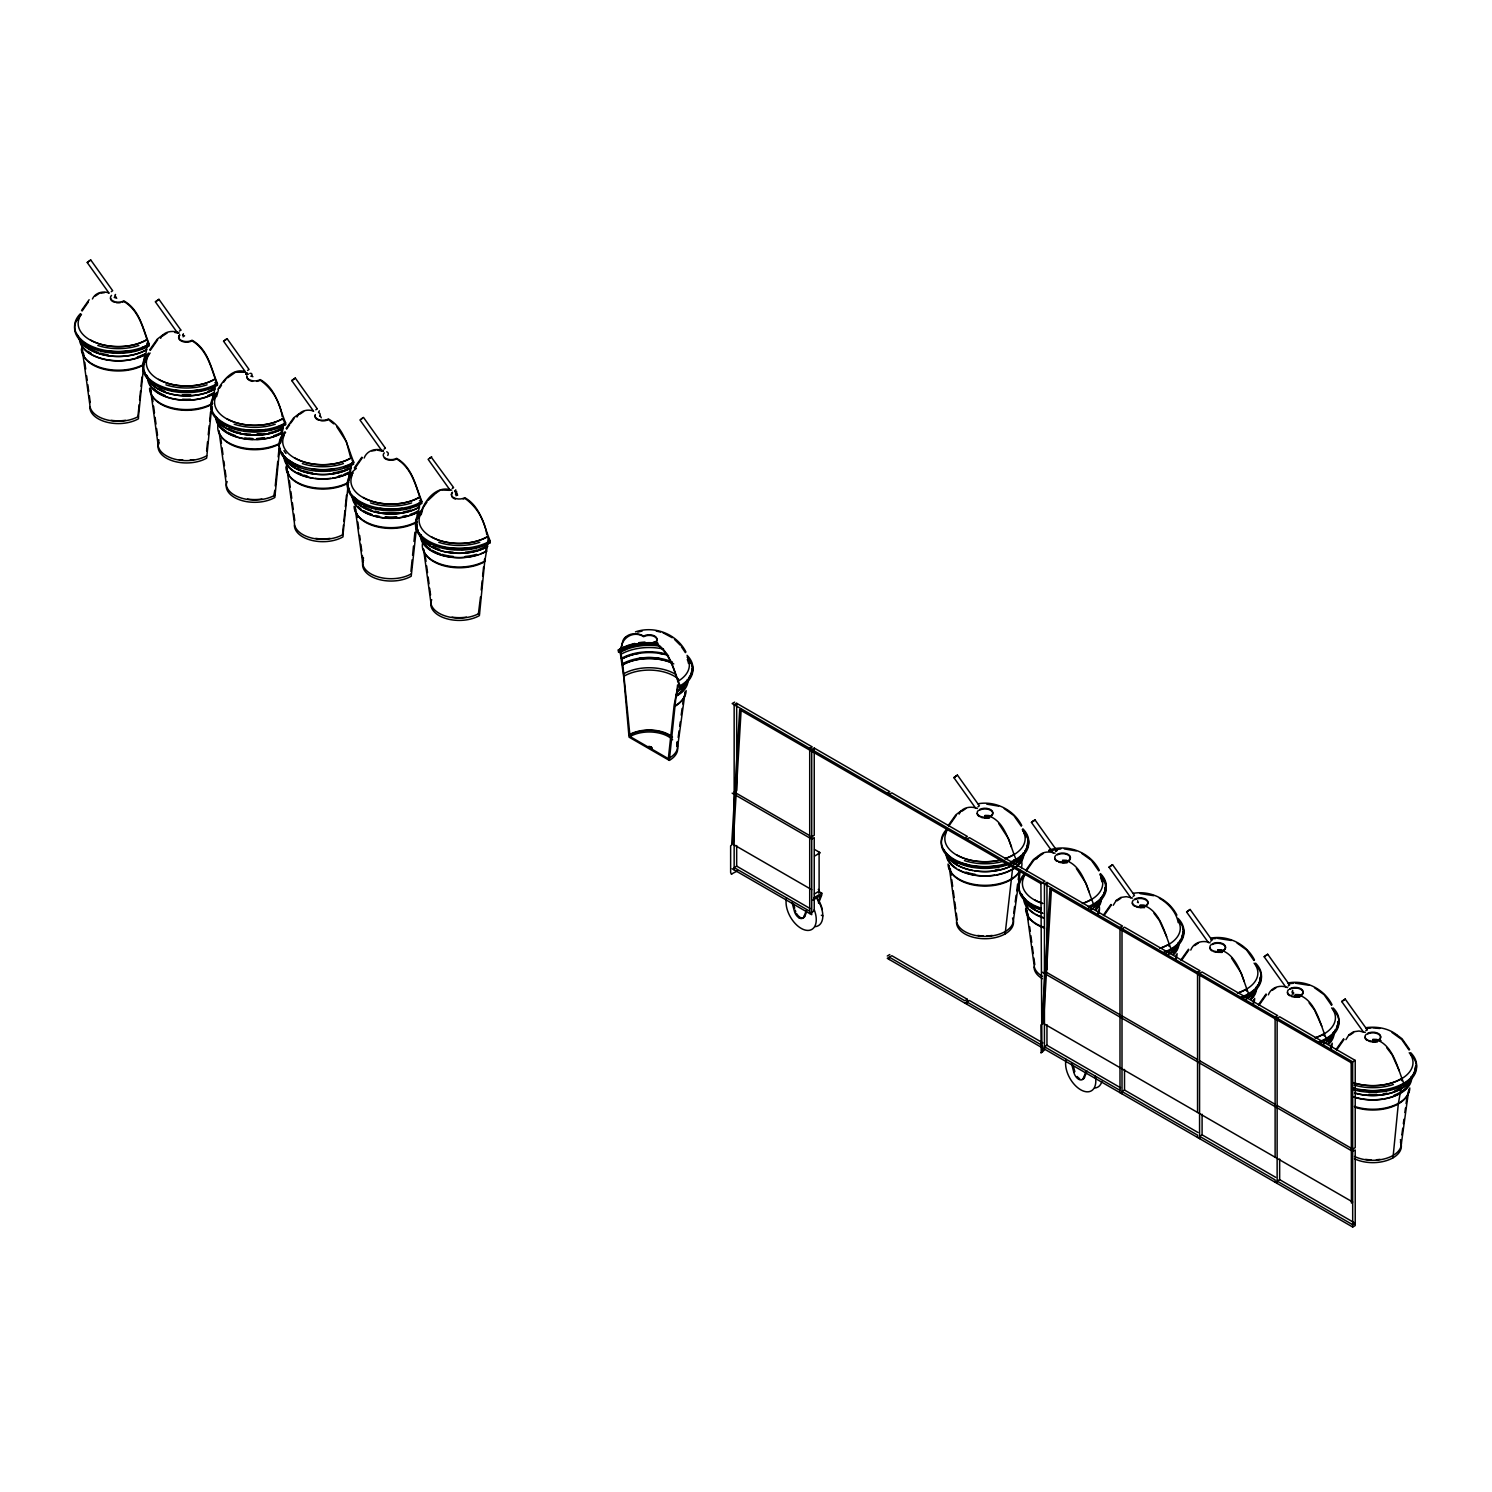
<?xml version="1.0" encoding="UTF-8"?>
<svg xmlns="http://www.w3.org/2000/svg" width="1492" height="1492" viewBox="0 0 1492 1492"><rect width="100%" height="100%" fill="white"/><g stroke="black" fill="none" stroke-linecap="round" stroke-linejoin="round"><path stroke-width="1.5" d="M811.723 889.698L733.15 844.323L741.207 708.812L739.696 709.688L731.639 845.199L730.632 845.778L730.632 872.54L731.639 874.275M1352.684 1202.011L1043.43 1023.456L1051.487 887.945L1049.976 888.822L1041.92 1024.333L1040.912 1024.911L1041.211 1052.662M144.183 359.852L144.687 353.679M212.535 397.17L213.487 392.844A38.139 22.026 0 0 1 207.686 395.585M348.904 475.892L349.24 471.77M349.855 471.565L350.713 467.052M417.089 515.262L418.04 510.935A38.139 22.026 0 0 1 410.132 514.442M657.394 643.183A39.445 22.772 0 0 0 621.287 649.356L618.77 650.941L620.784 652.097L622.817 664.872L630.034 736.544L668.323 758.645L674.179 704.951L677.014 690.572A39.37 22.734 0 0 0 680.408 688.353M144.593 362.034L145.228 354.294A38.046 21.97 0 0 1 81.575 344.447M79.43 338.46A38.885 22.455 0 0 0 103.433 359.199A38.885 22.455 0 0 0 145.824 354.331L147.204 344.708M212.946 399.464L213.412 393.664A38.046 21.97 0 0 1 149.76 383.817M147.615 377.83A38.885 22.455 0 0 0 171.617 398.569A38.885 22.455 0 0 0 214.009 393.702L215.258 385.738M280.813 442.695L283.443 425.108M349.147 480.126L351.758 462.8M417.499 517.556L419.811 503.83M431.729 599.709A28.497 16.449 0 0 0 445.008 618.21A28.497 16.449 0 0 0 479.398 615.599L484.713 561.701L488.145 541.54M625.969 649.001A42.653 24.618 0 0 0 619.012 652.246L620.299 652.992L623.731 677.107L629.027 737.123L669.33 760.398L676.081 695.925A38.046 21.97 0 0 0 684.94 687.905M676.081 695.925L677.051 691.411A39.407 22.753 0 0 0 687.252 681.21M677.051 691.411L678.058 686.339L680.091 687.514A43.716 25.252 0 0 0 687.047 657.039M1013.889 859.84L1013.478 864.819A40.284 23.257 0 0 0 1025.116 850.403M1091.323 906.278L1091.044 909.598A40.284 23.257 0 0 0 1102.681 895.181M1168.889 951.075L1168.609 954.395A40.284 23.257 0 0 0 1180.265 939.96M1246.454 995.854L1246.174 999.174A40.284 23.257 0 0 0 1257.831 984.757M1324.019 1040.633L1323.758 1043.952A40.284 23.257 0 0 0 1335.396 1029.536M1401.585 1085.411L1398.302 1103.931L1392.987 1157.811M455.601 492.826L456.664 491.428L454.855 491.073M137.973 416.137L139.129 404.668M139.595 400.061L140.528 390.885M140.994 386.279L141.926 377.103M206.623 450.92L207.556 441.725M208.246 434.843L209.178 425.649M209.645 421.061L210.577 411.867M274.808 490.29L273.838 495.754M275.237 485.944L277.736 461.401M278.183 456.944L278.985 448.943M342.526 534.248L343.458 525.053M343.831 521.379L344.913 510.656M345.323 506.683L346.48 495.195M410.934 571.399L412.109 559.836M412.575 555.229L413.508 546.053M413.974 541.447L414.907 532.271M480.517 596.893L478.391 613.846M481.226 590.011L482.158 580.817M482.625 576.229L483.557 567.035M138.476 416.436L143.773 364.869A35.995 20.776 0 0 1 104.552 369.382A35.995 20.776 0 0 1 82.321 350.172L89.837 404.798A28.497 16.449 0 0 0 107.424 419.998A28.497 16.449 0 0 0 138.476 416.436L138.476 418.767A28.497 16.449 0 0 1 107.424 422.329A28.497 16.449 0 0 1 89.837 407.13M158.991 442.247A28.497 16.449 0 0 0 172.27 460.748A28.497 16.449 0 0 0 206.661 458.137L211.733 406.477M227.176 481.599A28.497 16.449 0 0 0 240.454 500.118A28.497 16.449 0 0 0 274.845 497.489L279.694 448.085M343.029 534.528L348.326 482.979A35.995 20.776 0 0 1 309.105 487.474A35.995 20.776 0 0 1 286.874 468.283L294.39 522.909A28.497 16.449 0 0 0 311.977 538.108A28.497 16.449 0 0 0 343.029 534.528L343.029 536.859A28.497 16.449 0 0 1 311.977 540.421A28.497 16.449 0 0 1 294.39 525.221M363.544 560.339A28.497 16.449 0 0 0 376.823 578.84A28.497 16.449 0 0 0 411.214 576.229L417.182 521.435A36.927 21.317 0 0 1 376.935 526.042A36.927 21.317 0 0 1 354.126 506.348M419.308 502.729L418.394 506.497M478.932 549.392A39.37 22.734 0 0 0 487.082 545.774L487.492 542.081M677.014 690.572L677.573 684.903L679.587 686.059C673.955 670.691 670.281 652.358 654.727 643.108A7.852 4.532 0 0 0 654.727 636.711A7.852 4.532 0 0 0 643.63 636.711C633.969 630.146 620.858 637.755 621.287 649.356M676.958 746.429L677.573 741.972M678.17 737.496L679.084 730.782M679.681 726.306L680.296 721.83M681.191 715.116L682.105 708.42M682.721 703.944L683.317 699.468M1013.683 913.235L1014.597 906.521M1015.194 902.045L1016.108 895.331M1016.723 890.855L1017.619 884.141M1018.234 879.683L1019.129 872.969M1401.827 1134.908L1402.741 1128.194M1403.338 1123.718L1403.953 1119.261M1404.867 1112.547L1405.464 1108.071M1406.079 1103.595L1406.975 1096.881M677.666 746.429L685.182 691.803A35.995 20.776 0 0 1 674.645 706.499M1020.379 869.855L1013.497 919.93A28.497 16.449 0 0 1 985 936.398A28.497 16.449 0 0 1 956.503 919.93L949.005 865.304A35.995 20.776 0 0 0 980.3 885.912A35.995 20.776 0 0 0 1019.763 870.694M1401.342 1143.86L1408.84 1089.235A35.995 20.776 0 0 1 1354.848 1107.232M386.745 451.759C388.274 452.803 388.815 453.27 387.771 455.489M216.582 396.667L218.485 389.729M421.154 514.759L423.038 507.84L427.085 501.89M420.613 513.752C423.896 500.864 436.746 484.602 451.684 490.197M791.991 902.343L794.266 910.791A7.124 4.122 60 0 0 799.134 917.897A7.124 4.122 60 0 0 804.002 916.405L806.445 910.195M801.446 917.878A7.124 4.122 60 0 0 805.009 915.827L806.65 911.687M818.25 901.97L820.787 895.517L812.916 900.068M818.53 903.22L821.794 894.939L821.794 893.186L818.716 891.395A2.853 1.641 0 0 0 818.269 889.4M1071.536 1063.74L1073.811 1072.188A7.124 4.122 60 0 0 1078.679 1079.294A7.124 4.122 60 0 0 1083.546 1077.802L1085.989 1071.592M1082.204 1079.387A7.124 4.122 60 0 0 1084.553 1077.224L1087.015 1071.014M484.247 560.153L484.956 558.754M454.911 491.222L455.769 489.786M92.429 298.959C95.078 292.898 102.724 290.66 108.674 292.898M160.614 338.311C163.654 331.355 172.494 330.086 178.947 332.735M296.983 417.051C299.65 410.99 307.277 408.771 313.227 410.99M364.141 458.044C367.013 450.23 376.264 447.693 383.5 450.826M625.335 637.326C620.709 640.572 623.656 648.311 618.266 650.064L619.012 652.246M959.114 814.091C962.135 807.116 970.994 805.867 977.428 808.496M1036.679 858.87C1039.719 851.895 1048.559 850.645 1055.012 853.293M1113.218 905.29L1116.296 900.385M1190.784 950.068C1193.656 942.254 1202.906 939.699 1210.143 942.851M1268.349 994.847C1271.221 987.033 1280.472 984.496 1287.708 987.629M1345.915 1039.644L1348.992 1034.739M1137.93 901.746L1137.613 900.758M82.116 311.007L88.364 301.962M150.3 350.359L157.667 339.784M219.492 388.256L221.506 385.272M286.669 429.099L289.69 424.642M354.854 468.469L362.22 457.895M948.781 826.139L956.148 815.565M1026.347 870.918L1033.714 860.343L1039.01 856.352M1103.931 915.696L1111.298 905.122M1181.496 960.494L1188.863 949.919M1259.062 1005.272L1266.428 994.698M1336.627 1050.051L1343.994 1039.476M81.556 310.429L89.128 299.724M149.741 349.799L157.313 339.094L162.665 335.047M217.925 389.17C223.595 380.087 232.808 367.741 245.042 371.62M286.11 428.54L293.682 417.816L299.034 413.788M354.294 467.91L361.866 457.186M948.222 825.561L955.794 814.856L961.165 810.827M1025.787 870.358L1033.359 859.634L1038.73 855.606M1103.371 915.137L1110.943 904.432M1180.937 959.916L1188.509 949.21M1258.502 1004.713L1266.074 993.989M1336.067 1049.491L1343.639 1038.768M223.632 382.25L225.851 379.155M290.698 423.168L294.036 418.525M428.185 500.342L435.701 493.274M245.956 374.082L246.87 372.832M246.74 375.014L247.896 373.877M319.586 416.137C320.799 413.993 320.053 413.508 318.486 412.333L319.344 410.822M1291.979 992.292L1292.743 990.315M109.084 293.197L87.207 262.499L90.751 259.962L112.665 290.698L111.266 291.705M177.268 332.567L155.392 301.85L158.935 299.332L180.849 330.068M245.453 371.918L223.576 341.22L227.12 338.684L249.033 369.438L247.635 370.426M313.637 411.288L291.761 380.591L295.304 378.054L317.218 408.808M381.821 450.659L359.945 419.961L362.276 418.32M361.344 418.972L363.507 417.424L385.402 448.178M450.006 490.029L428.129 459.331L430.461 457.671M453.587 487.53L431.225 457.13M975.749 808.328L953.873 777.63L955.57 776.418M955.738 776.306L957.435 775.094L979.349 805.829L977.95 806.836M1053.333 853.107L1031.438 822.409L1035 819.873L1056.914 850.627M1130.899 897.886L1109.022 867.188L1112.566 864.67L1134.479 895.405L1133.081 896.394M1208.464 942.683L1186.588 911.985L1190.131 909.449L1212.045 940.184L1210.646 941.191M1286.029 987.462L1264.153 956.764L1265.831 955.551M1266.018 955.439L1267.696 954.227L1289.61 984.981L1288.211 985.97M1363.595 1032.24L1341.718 1001.542L1345.187 999.062L1367.176 1029.76M1345.28 999.006L1341.718 1001.542M246.199 373.839L247.15 373.168M227.605 377.83L235.475 372.217L244.949 372.235M180.774 330.124L179.45 331.056M316.938 409.013L315.819 409.796M385.328 448.234L384.004 449.167M453.326 487.735L452.188 488.537M1056.821 850.682L1055.515 851.615M1367.101 1029.816L1365.777 1030.748M1033.769 820.768L1032.408 821.738M429.528 458.342L431.692 456.794M956.036 776.082L954.843 776.94M90.676 260.018L87.282 262.443M155.466 301.794L158.935 299.332M227.045 338.74L223.576 341.22M957.342 775.15L953.873 777.63M1112.491 864.726L1109.022 867.188M1186.662 911.929L1190.057 909.505M1264.228 956.708L1267.622 954.283M95.264 296.106L99.087 293.476M162.964 335.812L167.291 332.847M299.817 414.198L303.659 411.587M436.186 492.938L440.028 490.308M961.93 811.238L965.772 808.627M1039.514 856.016L1043.337 853.405M1117.079 900.814L1120.902 898.184M1194.644 945.592L1198.486 942.963M1272.21 990.371L1276.052 987.76M1349.775 1035.15L1353.617 1032.539M295.304 378.054L291.761 380.591M1031.438 822.409L1035 819.873M625.372 637.308C630.295 632.627 637.998 632.869 643.63 636.077A7.852 4.532 0 0 1 654.727 636.077A7.852 4.532 0 0 1 654.727 642.492L654.727 643.108M1116.314 900.366L1120.753 897.457L1126.311 896.655L1132.577 898.072M1349.029 1034.721L1353.468 1031.793L1359.025 1031.009L1365.273 1032.427M1292.053 994.213L1293.695 992.889L1292.557 991.788M734.661 702.117L732.143 703.571L1352.684 1061.856L1352.684 1227.021L1355.221 1225.566L1355.221 1149.959L1352.684 1151.414L1042.423 972.28M732.143 793.147L811.723 839.101L814.24 837.646L814.24 910.922L809.708 913.533L809.708 748.369L812.226 746.914L736.675 703.292L734.157 704.746L734.157 869.929M887.274 793.147L889.81 791.692L814.24 748.07L811.723 749.525L811.723 914.708L732.143 868.754M810.249 908.609L736.675 866.143L734.157 867.598L809.708 911.22M731.378 874.088L737.682 870.787M809.708 837.926L814.24 835.315L814.24 748.07M889.307 794.303L891.824 792.849L967.376 836.471L964.858 837.926M814.539 856.091L820.283 852.771L814.576 849.47M814.408 893.969L818.716 891.395L818.735 893.13M813.737 897.83L821.794 893.186M799.134 917.897L800.141 917.319A7.124 4.122 60 0 1 796.579 913.57M804.002 916.405L805.009 915.827M966.872 839.101L969.39 837.646L1044.941 881.268L1040.912 883.581L739.696 709.688M887.274 955.999L889.81 954.544M1119.988 1092.685L1119.988 927.502L1122.506 926.047L1046.955 882.425L1044.437 883.879L1044.437 1049.062M967.376 1001.654L967.376 999.323L964.858 1000.778L889.307 957.155L889.307 959.487M964.858 1003.109L969.39 1000.498L1042.945 1042.964M1120.511 1087.743L1046.955 1045.277L1044.437 1046.731L1119.988 1090.354M1073.811 1072.188L1074.837 1071.592L1073.121 1065.269M1078.679 1079.294L1079.686 1078.716A7.124 4.122 60 0 1 1077.168 1076.478M1083.546 1077.802L1084.553 1077.224M1198.095 1132.54L1124.52 1090.055L1122.003 1091.51L1197.554 1135.132L1197.554 1137.463M1275.66 1177.319L1202.086 1134.834L1199.568 1136.289L1275.119 1179.911L1275.119 1182.242M1049.976 888.822L1351.174 1062.714L1355.221 1060.402L1355.221 1147.646L1352.684 1149.082L1277.133 1105.479M1279.651 1179.631L1277.133 1181.086L1352.684 1224.708L1355.221 1223.254L1279.651 1179.631L1279.651 1159.023M215.389 384.078L217.422 385.253L217.422 383.5C210.969 368.244 208.209 349.408 192.058 340.232A7.852 4.532 0 0 1 181.726 340.624A7.852 4.532 0 0 1 179.711 334.749M281.055 432.4L282.529 427.682A39.37 22.734 0 0 1 274.379 431.3M485.609 550.511L487.082 545.774M249.798 373.448C252.428 372.422 252.409 376.04 251.421 376.282M635.48 631.862C654.503 625.335 676.939 633.951 685.947 652.06M637.774 632.104L642.138 631.06M1048.876 850.16C1067.88 843.614 1090.335 852.249 1099.343 870.358M1048.969 850.906L1060.812 848.929M100.897 293.197L104.496 292.618M371.844 450.957L375.443 450.379M441.819 490.029L449.502 490.327M248.026 374.305L246.012 374.324M977.913 803.796C995.444 800.607 1013.702 809.764 1021.778 825.561M1133.043 893.354C1150.574 890.183 1168.833 899.322 1176.908 915.137M1210.609 938.132C1228.14 934.962 1246.417 944.1 1254.474 959.916M1210.665 938.916L1215.943 938.505M1288.174 982.93C1305.705 979.74 1323.982 988.898 1332.039 1004.713M1288.23 983.694L1293.508 983.284M1365.758 1027.708C1376.426 1026.235 1387.952 1028.025 1396.661 1034.721M1365.795 1028.473L1371.073 1028.081M114.231 297.356L116.749 298.269M1012.49 869.463L1005.142 933.899M986.753 804.151L998.596 806.128M1064.318 848.929L1076.161 850.906M1140.13 893.596L1153.726 895.685M1217.696 938.375L1231.292 940.482M1295.28 983.153L1308.876 985.261M1372.845 1027.932L1379.876 1028.473M250.936 376.115L252.913 376.693M455.489 494.225L457.671 495.102L455.993 495.68M182.584 335.196L184.542 335.812L183.031 336.819M455.321 492.658L457.279 493.274L455.769 494.281M183.423 333.76L182.77 335.252M174.713 332.418L178.798 333.294M377.234 450.099L383.351 451.386M114.567 297.374C118.427 297.337 113 295.92 115.574 294.446M656.219 631.06L660.583 632.104M320.165 415.634L321.265 417.76M1137.426 902.231L1138.359 902.66M821.327 915.23L822.801 915.864M1040.912 1052.83L1041.92 1052.252L1040.912 883.581M662.784 632.627L672.239 637.737M1292.706 993.299L1293.657 993.933M146.72 343.253L148.734 344.428C143.101 329.061 139.427 310.728 123.873 301.477A7.852 4.532 0 0 1 122.251 302.205M214.904 382.623L216.918 383.798C211.286 368.431 207.612 350.098 192.058 340.847A7.852 4.532 0 0 1 181.726 341.239A7.852 4.532 0 0 1 179.711 335.364M419.457 500.734L421.471 501.89C415.839 486.523 412.184 468.19 396.611 458.939A7.852 4.532 0 0 1 384.265 458.007M487.642 540.104L489.674 541.26L487.138 536.766A39.445 22.772 0 0 1 431.356 536.766M284.095 423.15L285.606 424.605L285.606 422.87C279.153 407.614 276.393 388.778 260.242 379.583A7.852 4.532 0 0 1 251.7 380.572A7.852 4.532 0 0 1 246.851 376.394M488.649 541.26L490.178 542.715L490.178 540.962C483.706 525.706 480.965 506.87 464.795 497.694A7.852 4.532 0 0 1 454.482 498.086A7.852 4.532 0 0 1 452.449 492.229M139.651 349.352A42.653 24.618 0 0 0 148.491 345.435L149.237 344.13C142.784 328.874 140.024 310.038 123.873 300.862A7.852 4.532 0 0 1 113.541 301.253A7.852 4.532 0 0 1 111.527 295.379M344.204 467.462A42.653 24.618 0 0 0 353.045 463.546L353.79 462.24C347.338 446.985 344.577 428.148 328.426 418.954A7.852 4.532 0 0 1 318.952 419.681A7.852 4.532 0 0 1 315.297 414.59M421.229 502.916L421.975 501.61C415.522 486.355 412.762 467.518 396.611 458.324A7.852 4.532 0 0 1 386.297 458.715A7.852 4.532 0 0 1 384.265 452.859M996.041 866.945A42.653 24.618 0 0 0 1015.157 860.586L1015.921 859.261C1009.786 844.435 1005.739 823.342 990.539 816.609A7.852 4.532 0 0 0 990.539 810.212A7.852 4.532 0 0 0 979.442 810.212M1089.421 907.08A42.653 24.618 0 0 0 1092.722 905.364L1093.487 904.059C1087.351 889.232 1083.304 868.139 1068.123 861.388A7.852 4.532 0 0 0 1068.123 854.991A7.852 4.532 0 0 0 1057.026 854.991M1166.986 951.877A42.653 24.618 0 0 0 1170.287 950.143L1171.052 948.837C1164.916 934.011 1160.869 912.918 1145.688 906.185A7.852 4.532 0 0 0 1145.688 899.769A7.852 4.532 0 0 0 1134.591 899.769M1244.552 996.656A42.653 24.618 0 0 0 1247.871 994.922L1248.618 993.616C1242.5 978.789 1238.435 957.696 1223.254 950.963M1322.117 1041.435A42.653 24.618 0 0 0 1325.437 1039.719L1326.183 1038.413C1320.066 1023.568 1316.019 1002.493 1300.819 995.742M1396.064 1087.743A42.653 24.618 0 0 0 1403.002 1084.497L1403.767 1083.192C1397.631 1068.365 1393.584 1047.272 1378.384 1040.521M1355.221 1060.402L1279.651 1016.779L1277.133 1018.234L1277.133 1183.398M809.708 835.613L734.157 791.991L736.675 790.536L736.675 703.292M1119.988 1014.747L1044.437 971.124L1046.955 969.669L1046.955 882.425M1122.003 1015.903L1197.554 1059.525M1199.568 1060.681L1275.119 1104.304M967.376 999.323L891.824 955.701L887.274 958.33L1352.684 1227.021M654.727 642.492C670.878 651.687 673.638 670.523 680.091 685.76L680.091 687.514M463.173 499.037A7.852 4.532 0 0 0 464.795 498.309C476.75 506.609 484.788 520.391 486.802 534.751M320.855 420.744A7.852 4.532 0 0 0 328.426 419.569L333.649 423.821M256.717 381.374A7.852 4.532 0 0 0 260.242 380.218C272.197 388.498 280.235 402.299 282.249 416.66M1392.073 1032.539L1401.697 1039.476L1409.045 1050.051M1314.508 987.76L1324.113 994.698L1331.479 1005.272M1236.924 942.963L1246.547 949.919L1253.914 960.494M1159.359 898.184C1168.497 903.481 1176.293 912.004 1178.232 922.634M1081.793 853.405L1091.417 860.343L1098.783 870.918M1004.228 808.627L1013.851 815.565L1021.218 826.139M1351.435 1203.074L1351.174 1062.714M1396.68 1034.739L1402.051 1038.768L1409.623 1049.491M674.496 639.397L680.24 645.159M1386.665 1047.645L1392.073 1054.732L1399.347 1070.958M1309.099 1002.866L1314.508 1009.953L1321.781 1026.179M1231.534 958.069L1241.251 973.12L1244.216 981.4M1153.969 913.29L1159.359 920.396L1166.651 936.603M1076.385 868.512L1086.12 883.562L1089.085 891.824M998.819 823.733L1008.555 838.765L1011.501 847.046M336.707 426.693L346.442 441.744L350.769 458.025A39.445 22.772 0 0 1 294.987 458.025M681.359 646.689L685.388 652.638M1401.902 1080.73L1400.727 1078.977A39.445 22.772 0 0 1 1353.113 1082.595M1324.337 1035.952L1323.162 1034.198A39.445 22.772 0 0 1 1314.993 1037.817M1246.771 991.173L1245.596 989.42A39.445 22.772 0 0 1 1237.428 993.038M1169.206 946.394L1168.031 944.622A39.445 22.772 0 0 1 1159.862 948.259M351.944 459.778L353.287 462.52M285.103 423.15L282.585 418.655A39.445 22.772 0 0 1 226.803 418.655M793.558 903.872L794.714 908.087M423.56 549.28L430.759 601.63A28.497 16.449 0 0 0 448.346 616.83A28.497 16.449 0 0 0 479.398 613.268M362.575 562.279L355.059 507.634A35.995 20.776 0 0 0 377.29 526.844A35.995 20.776 0 0 0 416.529 522.331M219.007 431.188L226.206 483.539A28.497 16.449 0 0 0 243.793 498.738A28.497 16.449 0 0 0 274.845 495.176M158.021 444.168L150.506 389.543A35.995 20.776 0 0 0 172.736 408.752A35.995 20.776 0 0 0 211.957 404.239L212.629 403.325A36.927 21.317 0 0 1 172.382 407.95A36.927 21.317 0 0 1 149.573 388.256M1027.82 913.272L1028.734 919.986M1029.648 926.7L1030.245 931.176M1030.86 935.652L1031.755 942.347M1032.371 946.823L1033.266 953.537M1033.881 958.013L1034.795 964.727M950.255 868.493L951.169 875.207M951.765 879.683L952.679 886.379M953.276 890.855L954.19 897.569M954.805 902.045L955.701 908.759M956.316 913.235L957.211 919.93M425.108 554.67L426.022 561.384M426.619 565.841L427.533 572.555M428.148 577.031L429.043 583.745M429.659 588.221L430.573 594.935M356.625 513.062L357.222 517.538M357.838 522.013L358.751 528.727M359.647 535.423L360.262 539.899M360.859 544.375L361.773 551.089M362.37 555.565L363.283 562.279M288.142 471.453L288.739 475.929M289.355 480.405L290.25 487.119M290.865 491.595L291.761 498.291M292.376 502.767L293.29 509.481M293.887 513.957L294.801 520.671M220.853 438.797L221.469 443.273M222.066 447.749L222.979 454.463M223.893 461.177L224.49 465.635M225.106 470.111L226.001 476.825M152.37 397.189L152.967 401.665M153.583 406.141L154.497 412.855M155.093 417.331L156.007 424.045M156.604 428.521L157.518 435.216M158.115 439.692L158.73 444.168M83.571 353.362L84.186 357.838M84.783 362.295L85.697 369.009M86.611 375.723L87.207 380.199M87.823 384.675L88.718 391.389M89.334 395.865L90.247 402.56M1275.119 1157.233L1275.119 1017.059L1277.637 1015.604L1202.086 971.982L1199.568 973.437L1199.568 1138.62M1202.086 1114.226L1202.086 1134.834M1197.554 1112.454L1197.554 972.28L1200.072 970.826L1124.52 927.203L1122.003 928.658L1122.003 1093.841M1124.52 1069.447L1124.52 1090.055M1046.955 1024.668L1046.955 1045.277M1044.941 1049.342L1042.423 1051.972L1042.423 1045.575L966.872 1001.953L966.872 1004.265M819.108 852.771L819.108 890.575M736.675 845.535L736.675 866.143M353.045 463.546L353.045 462.968A42.653 24.618 0 0 1 344.204 466.884M687.756 657.506A43.007 24.823 0 0 1 688.912 678.002M618.77 650.941A43.007 24.823 0 0 1 658.14 644.208M620.784 652.097A40.153 23.182 0 0 1 659.576 646.111M687.29 659.557A39.445 22.772 0 0 1 688.483 663.474M619.012 651.668A42.653 24.618 0 0 1 627.852 647.752M638.147 645.29A42.653 24.618 0 0 1 658.065 644.992M688.595 659.65A42.653 24.618 0 0 1 690.386 662.709M691.84 669.087A42.653 24.618 0 0 1 690.386 675.447M690.386 676.044A42.653 24.618 0 0 1 686.115 681.975M688.595 660.247A42.653 24.618 0 0 1 690.386 663.287M618.266 651.817A43.716 25.252 0 0 1 635.685 645.663M637.867 645.29A43.716 25.252 0 0 1 644.619 644.563M653.738 644.563A43.716 25.252 0 0 1 658.289 644.973M687.047 655.305A43.716 25.252 0 0 1 680.091 685.76M618.266 650.064A43.716 25.252 0 0 1 625.372 646.745M627.311 646.055A43.716 25.252 0 0 1 635.685 643.91M687.98 659.11A40.153 23.182 0 0 1 677.573 681.508M622.686 647.696A40.153 23.182 0 0 1 629.102 645.048M630.929 644.469A40.153 23.182 0 0 1 634.79 643.462M638.781 642.716A40.153 23.182 0 0 1 644.992 642.064M653.365 642.064A40.153 23.182 0 0 1 657.543 642.437M620.112 649.766A41.105 23.723 0 0 1 657.748 643.332M685.033 687.066A38.139 22.026 0 0 1 676.156 695.104M622.201 663.959A38.139 22.026 0 0 1 672.407 662.056M687.327 679.531A38.139 22.026 0 0 1 686.022 685.238M622.817 664.872A37.281 21.522 0 0 1 673.769 663.921M621.847 659.091A38.661 22.324 0 0 1 668.509 655.548M621.343 658.438A39.37 22.734 0 0 1 667.055 654.261M623.19 658.214A39.407 22.753 0 0 1 638.986 653.347M659.389 653.347A39.407 22.753 0 0 1 663.306 654.074M622.276 664.872A38.046 21.97 0 0 1 672.351 662.97M624.178 676.081A35.342 20.403 0 0 1 678.58 679.177M623.488 673.88A36.33 20.981 0 0 1 674.869 673.88M620.952 654.279A39.93 23.051 0 0 1 663.492 649.057M688.073 680.091A38.885 22.455 0 0 1 676.678 695.962M639.117 658.401A38.885 22.455 0 0 1 659.24 658.401M689.304 676.902A40.284 23.257 0 0 1 677.666 691.318M686.115 690.516A36.927 21.317 0 0 1 675.298 705.604M676.697 744.508A28.497 16.449 0 0 1 669.33 760.398M676.697 742.177A28.497 16.449 0 0 1 669.33 758.067M629.027 734.81A28.497 16.449 0 0 1 672.519 737.011M629.531 735.09A27.788 16.039 0 0 1 671.941 737.235M630.034 736.544A27.061 15.629 0 0 1 672.631 739.79M647.174 747.026A2.853 1.641 0 0 1 651.202 747.026A2.853 1.641 0 0 1 651.202 749.338M647.491 747.026A2.406 1.38 0 0 1 650.885 747.026A2.406 1.38 0 0 1 650.885 748.984M619.777 652.097A41.59 24.003 0 0 1 626.547 648.945M1021.833 878.807A43.007 24.823 0 0 1 1023.997 875.804M1062.565 861.947A43.007 24.823 0 0 1 1067.06 862.096M1099.809 874.368A43.007 24.823 0 0 1 1104.117 880.355M1104.919 882.462A43.007 24.823 0 0 1 1104.117 893.204M1090.466 899.844A39.445 22.772 0 0 1 1082.297 903.462M1042.852 903.462A39.445 22.772 0 0 1 1034.665 899.844M1062.565 860.959A39.445 22.772 0 0 1 1068.738 861.257M1100.667 877.856A39.445 22.772 0 0 1 1101.861 881.772M1062.565 861.089A41.105 23.723 0 0 1 1066.855 861.22M1100.536 875.748A41.105 23.723 0 0 1 1102.271 878.676M1102.961 895.275A42.653 24.618 0 0 1 1100.816 898.259M1041.248 908.703A42.653 24.618 0 0 1 1035.728 906.502M1025.619 899.676A42.653 24.618 0 0 1 1021.367 893.745M1062.565 862.749A42.653 24.618 0 0 1 1067.022 862.88M1101.973 877.949A42.653 24.618 0 0 1 1103.763 880.989M1105.218 887.367A42.653 24.618 0 0 1 1103.763 893.745M1102.961 895.853A42.653 24.618 0 0 1 1100.816 898.855M1099.511 900.254A42.653 24.618 0 0 1 1094.624 904.189M1041.248 909.281A42.653 24.618 0 0 1 1034.012 906.241M1032.408 905.364A42.653 24.618 0 0 1 1021.367 894.323M1101.973 878.527A42.653 24.618 0 0 1 1103.763 881.567M1105.218 887.945A42.653 24.618 0 0 1 1103.763 894.323M1100.425 875.319A43.716 25.252 0 0 1 1088.265 908.367M1040.707 909.803A43.716 25.252 0 0 1 1024.706 875.319M1100.425 873.585A43.716 25.252 0 0 1 1088.265 906.632M1040.707 908.068A43.716 25.252 0 0 1 1024.706 873.585M1101.357 877.408A40.153 23.182 0 0 1 1082.651 903.481M1042.479 903.481A40.153 23.182 0 0 1 1023.773 877.408M1062.565 860.213A40.153 23.182 0 0 1 1066.761 860.343M1057.026 854.375A7.852 4.532 0 0 1 1069.951 856.016A7.852 4.532 0 0 1 1061.875 862.078A7.852 4.532 0 0 1 1055.776 855.308M1066.5 862.115A7.852 4.532 0 0 1 1058.649 862.115M1057.026 861.388A7.852 4.532 0 0 1 1054.713 858.198M1098.41 905.346A38.139 22.026 0 0 1 1095.594 908.833M1025.713 903.518A38.139 22.026 0 0 1 1024.575 899.732M1100.704 897.811A38.139 22.026 0 0 1 1099.418 903.518M1042.423 913.29A40.284 23.257 0 0 1 1023.661 899.172M1099.604 901.392A39.407 22.753 0 0 1 1093.841 907.453M1042.852 913.309A39.407 22.753 0 0 1 1024.5 899.49M1101.45 898.37A38.885 22.455 0 0 1 1096.247 909.598M1043.132 917.822A38.885 22.455 0 0 1 1023.68 898.37M1100.611 898.688A38.046 21.97 0 0 1 1095.52 909.672M1043.542 917.711A38.046 21.97 0 0 1 1035.653 914.223M1033.975 913.179A38.046 21.97 0 0 1 1029.611 909.672M1028.081 907.975A38.046 21.97 0 0 1 1024.668 900.59M1044.102 927.278A36.927 21.317 0 0 1 1025.638 908.796M1098.933 905.103A36.927 21.317 0 0 1 1098.243 914.316M1044.568 928.099A35.995 20.776 0 0 1 1026.571 910.101L1034.068 964.727A28.497 16.449 0 0 0 1042.423 976.346M1098.56 910.101A35.995 20.776 0 0 1 1098.019 913.701M1217.696 951.523A43.007 24.823 0 0 1 1222.19 951.654M1260.721 976.346A43.007 24.823 0 0 1 1259.248 982.78M1255.574 964.895A43.716 25.252 0 0 1 1243.396 997.943M1255.574 963.142A43.716 25.252 0 0 1 1241.512 996.954M1254.101 963.161A40.153 23.182 0 0 1 1237.782 993.057M1217.696 949.789A40.153 23.182 0 0 1 1221.892 949.919M1212.157 943.932A7.852 4.532 0 0 1 1225.081 945.592A7.852 4.532 0 0 1 1217.024 951.654A7.852 4.532 0 0 1 1210.907 944.865M1212.157 944.548A7.852 4.532 0 0 1 1222.75 944.287A7.852 4.532 0 0 1 1224.13 950.348A7.852 4.532 0 0 1 1213.779 951.691M1212.157 950.963A7.852 4.532 0 0 1 1209.863 947.756M1260.367 976.943A42.653 24.618 0 0 1 1258.912 983.303M1258.092 984.851A42.653 24.618 0 0 1 1255.947 987.835M1217.696 952.306A42.653 24.618 0 0 1 1222.153 952.437M1260.367 977.521A42.653 24.618 0 0 1 1258.912 983.899M1258.092 985.429A42.653 24.618 0 0 1 1255.947 988.413M1254.641 989.83A42.653 24.618 0 0 1 1249.774 993.765M1217.696 950.535A39.445 22.772 0 0 1 1223.888 950.814M1217.696 950.665A41.105 23.723 0 0 1 1222.004 950.796M1253.56 994.903A38.139 22.026 0 0 1 1250.744 998.39M1255.854 987.387A38.139 22.026 0 0 1 1254.548 993.075M1255.779 989.065A39.407 22.753 0 0 1 1248.972 997.029M1256.6 987.946A38.885 22.455 0 0 1 1251.378 999.174M1255.76 988.245A38.046 21.97 0 0 1 1250.65 999.23M1254.641 998.372A36.927 21.317 0 0 1 1253.373 1003.892M1253.709 999.659A35.995 20.776 0 0 1 1253.149 1003.277M1140.13 906.744A43.007 24.823 0 0 1 1144.625 906.875M1182.485 927.259A43.007 24.823 0 0 1 1181.683 938.002M1178.009 920.116A43.716 25.252 0 0 1 1165.83 953.164M1178.009 918.363A43.716 25.252 0 0 1 1163.947 952.157M1178.922 922.187A40.153 23.182 0 0 1 1160.216 948.259M1140.13 905.01A40.153 23.182 0 0 1 1144.327 905.122M1134.591 899.154A7.852 4.532 0 0 1 1147.516 900.814A7.852 4.532 0 0 1 1139.459 906.875A7.852 4.532 0 0 1 1133.342 900.086M1144.066 906.894A7.852 4.532 0 0 1 1136.214 906.894M1134.591 906.185A7.852 4.532 0 0 1 1132.279 902.977M1180.526 940.053A42.653 24.618 0 0 1 1178.382 943.056M1140.13 907.528A42.653 24.618 0 0 1 1144.588 907.658M1182.783 932.146A42.653 24.618 0 0 1 1181.328 938.524M1180.526 940.65A42.653 24.618 0 0 1 1178.382 943.634M1177.076 945.051A42.653 24.618 0 0 1 1172.19 948.968M1182.783 932.724A42.653 24.618 0 0 1 1181.328 939.102M1140.13 905.756A39.445 22.772 0 0 1 1146.304 906.036M1140.13 905.868A41.105 23.723 0 0 1 1144.42 905.998M1175.976 950.124A38.139 22.026 0 0 1 1173.178 953.612M1178.288 942.59A38.139 22.026 0 0 1 1176.983 948.297M1178.214 944.287A39.407 22.753 0 0 1 1171.407 952.25M1179.016 943.168A38.885 22.455 0 0 1 1173.812 954.376M1178.195 943.466A38.046 21.97 0 0 1 1173.085 954.451M1177.076 953.593A36.927 21.317 0 0 1 1175.808 959.114M1176.144 954.88A35.995 20.776 0 0 1 1175.584 958.498M1383.979 1089.906A43.007 24.823 0 0 1 1361.711 1089.906M1372.845 1041.08A43.007 24.823 0 0 1 1377.34 1041.229M1415.852 1065.922A43.007 24.823 0 0 1 1414.379 1072.356M1410.705 1054.471A43.716 25.252 0 0 1 1404.55 1084.46A43.716 25.252 0 0 1 1352.983 1089.57M1410.705 1052.718A43.716 25.252 0 0 1 1404.55 1082.726A43.716 25.252 0 0 1 1352.983 1087.836M1409.231 1052.737A40.153 23.182 0 0 1 1400.746 1079.22A40.153 23.182 0 0 1 1354.605 1083.192M1372.845 1039.346A40.153 23.182 0 0 1 1377.041 1039.476M1367.287 1033.508A7.852 4.532 0 0 1 1380.212 1035.15A7.852 4.532 0 0 1 1372.155 1041.229A7.852 4.532 0 0 1 1366.038 1034.441M1367.287 1034.124A7.852 4.532 0 0 1 1377.881 1033.863A7.852 4.532 0 0 1 1379.261 1039.924A7.852 4.532 0 0 1 1368.91 1041.248M1367.287 1040.521A7.852 4.532 0 0 1 1364.994 1037.332M1413.241 1074.408A42.653 24.618 0 0 1 1411.096 1077.392M1372.845 1041.882A42.653 24.618 0 0 1 1377.303 1042.013M1415.498 1066.5A42.653 24.618 0 0 1 1414.043 1072.879M1413.241 1074.986A42.653 24.618 0 0 1 1411.096 1077.989M1409.772 1079.406A42.653 24.618 0 0 1 1404.904 1083.323M1394.162 1088.414A42.653 24.618 0 0 1 1383.886 1090.876M1377.303 1091.584A42.653 24.618 0 0 1 1368.388 1091.584M1361.804 1090.876A42.653 24.618 0 0 1 1357.552 1090.074M1415.498 1067.078A42.653 24.618 0 0 1 1414.043 1073.457M1381.051 1040.595A39.445 22.772 0 0 0 1372.845 1040.111A41.105 23.723 0 0 1 1377.135 1040.353M1393.397 1084.516A41.105 23.723 0 0 1 1354.177 1085.094M1408.69 1084.479A38.139 22.026 0 0 1 1394.032 1095.259M1410.984 1076.944A38.139 22.026 0 0 1 1409.679 1082.651M1412.961 1074.315A40.284 23.257 0 0 1 1354.549 1093.021M1410.91 1078.623A39.407 22.753 0 0 1 1402.461 1087.743M1400.708 1088.824A39.407 22.753 0 0 1 1354.941 1093.021M1411.73 1077.504A38.885 22.455 0 0 1 1353.393 1096.956M1409.604 1083.509A38.046 21.97 0 0 1 1384.595 1098.709M1382.692 1099.044A38.046 21.97 0 0 1 1362.998 1099.044M1361.096 1098.709A38.046 21.97 0 0 1 1355.557 1097.385M1409.772 1087.929A36.927 21.317 0 0 1 1354.382 1106.411M1400.373 1141.921A28.497 16.449 0 0 1 1388.157 1160.067A28.497 16.449 0 0 1 1354.512 1158.78M1400.373 1139.608A28.497 16.449 0 0 1 1388.157 1157.736A28.497 16.449 0 0 1 1354.512 1156.449M1400.671 1088.004A39.37 22.734 0 0 1 1394.703 1090.838M1386.945 1093.151A39.37 22.734 0 0 1 1383.028 1093.878M1368.724 1094.531A39.37 22.734 0 0 0 1376.948 1094.531A38.661 22.324 0 0 1 1368.798 1094.494M1295.28 996.302A43.007 24.823 0 0 1 1299.756 996.432M1338.287 1021.143A43.007 24.823 0 0 1 1336.813 1027.559M1333.139 1009.674A43.716 25.252 0 0 1 1320.961 1042.722M1333.139 1007.939A43.716 25.252 0 0 1 1319.077 1041.733M1331.666 1007.958A40.153 23.182 0 0 1 1315.347 1037.835M1295.28 994.567A40.153 23.182 0 0 1 1299.457 994.698M1289.722 988.711A7.852 4.532 0 0 1 1302.647 990.371A7.852 4.532 0 0 1 1294.59 996.432A7.852 4.532 0 0 1 1288.473 989.662M1289.722 989.345A7.852 4.532 0 0 1 1300.315 989.065A7.852 4.532 0 0 1 1301.695 995.145A7.852 4.532 0 0 1 1291.345 996.469M1289.722 995.742A7.852 4.532 0 0 1 1287.428 992.534M1335.676 1029.629A42.653 24.618 0 0 1 1333.531 1032.613M1295.28 997.085A42.653 24.618 0 0 1 1299.718 997.234M1337.932 1021.722A42.653 24.618 0 0 1 1336.478 1028.1M1335.676 1030.207A42.653 24.618 0 0 1 1333.531 1033.191M1332.207 1034.609A42.653 24.618 0 0 1 1327.339 1038.544M1337.932 1022.3A42.653 24.618 0 0 1 1336.478 1028.678M1295.28 995.313A39.445 22.772 0 0 1 1301.453 995.593M1295.28 995.444A41.105 23.723 0 0 1 1299.569 995.574M1331.125 1039.7A38.139 22.026 0 0 1 1328.309 1043.169M1333.419 1032.166A38.139 22.026 0 0 1 1332.114 1037.872M1333.344 1033.844A39.407 22.753 0 0 1 1326.537 1041.808M1334.165 1032.725A38.885 22.455 0 0 1 1328.943 1043.952M1333.326 1033.042A38.046 21.97 0 0 1 1328.234 1044.027M1332.207 1043.15A36.927 21.317 0 0 1 1330.957 1048.671M1331.274 1044.437A35.995 20.776 0 0 1 1330.715 1048.055M996.134 865.994A43.007 24.823 0 0 1 973.866 865.994M969.595 865.192A43.007 24.823 0 0 1 963.496 863.514M944.268 834.028A43.007 24.823 0 0 1 946.432 831.007M985 817.168A43.007 24.823 0 0 1 989.494 817.299M1022.244 829.589A43.007 24.823 0 0 1 1026.552 835.576M1027.354 837.683A43.007 24.823 0 0 1 1026.552 848.426M1003.668 861.182A41.105 23.723 0 0 1 964.447 860.586M985 816.31A41.105 23.723 0 0 1 989.289 816.441M1022.971 830.951A41.105 23.723 0 0 1 1024.706 833.897M973.959 866.367A42.653 24.618 0 0 1 965.622 864.521M963.664 863.905A42.653 24.618 0 0 1 958.144 861.723M985 817.952A42.653 24.618 0 0 1 989.457 818.101M1024.407 833.151A42.653 24.618 0 0 1 1026.198 836.21M1027.652 842.588A42.653 24.618 0 0 1 1026.198 848.948M1025.396 851.074A42.653 24.618 0 0 1 1023.251 854.058M1021.945 855.476A42.653 24.618 0 0 1 1017.059 859.411M973.959 866.945A42.653 24.618 0 0 1 956.447 861.462M954.843 860.586A42.653 24.618 0 0 1 943.802 849.545M1024.407 833.748A42.653 24.618 0 0 1 1026.198 836.788M1027.652 843.167A42.653 24.618 0 0 1 1026.198 849.545M1022.859 830.54A43.716 25.252 0 0 1 985 868.4A43.716 25.252 0 0 1 947.14 830.54M1022.859 828.806A43.716 25.252 0 0 1 1010.699 861.854M1006.858 863.29A43.716 25.252 0 0 1 954.078 859.261A43.716 25.252 0 0 1 947.14 828.806M1023.792 832.611A40.153 23.182 0 0 1 1005.086 858.702M1001.337 859.802A40.153 23.182 0 0 1 958.927 856.259A40.153 23.182 0 0 1 946.208 832.611M985 815.434A40.153 23.182 0 0 1 989.196 815.565M979.442 809.578A7.852 4.532 0 0 1 992.367 811.238A7.852 4.532 0 0 1 984.31 817.299A7.852 4.532 0 0 1 978.211 810.529M988.916 817.336A7.852 4.532 0 0 1 981.083 817.336M979.442 816.609A7.852 4.532 0 0 1 977.148 813.401M1012.9 855.065A39.445 22.772 0 0 1 1004.731 858.683M1001.057 859.765A39.445 22.772 0 0 1 957.099 855.065M985 816.18A39.445 22.772 0 0 1 991.173 816.46M1020.845 860.567A38.139 22.026 0 0 1 1018.029 864.036M975.134 874.312A38.139 22.026 0 0 1 965.921 872.111M948.147 858.739A38.139 22.026 0 0 1 946.991 854.953M1023.139 853.032A38.139 22.026 0 0 1 1021.852 858.739M1011.557 865.864A40.284 23.257 0 0 1 946.096 854.394M1022.039 856.595A39.407 22.753 0 0 1 1016.276 862.674M1010.998 865.919A39.407 22.753 0 0 1 974.798 870.806M972.821 870.47A39.407 22.753 0 0 1 946.935 854.711M1023.885 853.592A38.885 22.455 0 0 1 985 876.046A38.885 22.455 0 0 1 946.115 853.592M1023.046 853.909A38.046 21.97 0 0 1 1017.954 864.875M1015.194 867.281A38.046 21.97 0 0 1 996.749 874.797M994.847 875.114A38.046 21.97 0 0 1 958.088 869.426M956.391 868.381A38.046 21.97 0 0 1 947.084 855.811M1019.707 871.309A36.927 21.317 0 0 1 978.584 885.017A36.927 21.317 0 0 1 948.073 864.017M1021.367 860.306A36.927 21.317 0 0 1 1021.367 867.729M1012.527 918.009A28.497 16.449 0 0 1 988.711 938.58A28.497 16.449 0 0 1 956.503 922.261M999.099 869.221A39.37 22.734 0 0 1 995.183 869.967M957.155 864.073A39.37 22.734 0 0 1 953.761 861.854M992.18 935.428A27.788 16.039 0 0 1 986.809 935.95M983.191 935.95A27.788 16.039 0 0 1 977.801 935.428M1026.776 910.642A36.33 20.981 0 0 1 1026.235 907.005M1034.739 908.87A39.37 22.734 0 0 1 1031.345 906.632M1042.423 978.677A28.497 16.449 0 0 1 1034.068 967.04M1380.025 1159.359A27.788 16.039 0 0 1 1376.463 1159.75M1371.036 1159.862A27.788 16.039 0 0 1 1365.646 1159.359M1095.296 1076.236A21.373 12.346 60 0 1 1080.693 1089.775A21.373 12.346 60 0 1 1066.109 1059.376M1101.842 1081.476A21.373 12.346 60 0 1 1094.811 1088.022M818.269 851.596A2.853 1.641 0 0 1 818.269 853.928M795.777 911.892A7.124 4.122 60 0 1 795.273 910.195M814.24 909.747A21.373 12.346 60 0 1 803.125 929.367A21.373 12.346 60 0 1 786.564 897.979M816.366 897.848A21.373 12.346 60 0 1 815.247 926.625M817.001 897.904A19.228 11.097 60 0 1 822.353 909.784M143.474 354.443A38.139 22.026 0 0 1 137.395 356.961M91.348 353.473A38.139 22.026 0 0 1 88.065 351.31M81.482 343.589A38.139 22.026 0 0 1 80.326 339.803M265.818 429.584A43.007 24.823 0 0 1 243.569 429.584M212.33 409.927A43.007 24.823 0 0 1 212.33 401.292M213.151 399.166A43.007 24.823 0 0 1 217.44 393.179M284.86 424.176A42.653 24.618 0 0 1 267.87 430.181M265.725 430.554A42.653 24.618 0 0 1 243.662 430.554M241.518 430.181A42.653 24.618 0 0 1 220.853 421.751M285.606 424.605A43.716 25.252 0 0 1 237.955 430.088A43.716 25.252 0 0 1 210.969 406.756M211.137 404.574A43.716 25.252 0 0 1 212.461 400.229M213.281 398.662A43.716 25.252 0 0 1 215.482 395.585M285.606 422.87A43.716 25.252 0 0 1 228.071 425.052A43.716 25.252 0 0 1 216.825 392.396M283.088 418.618A40.153 23.182 0 0 1 234.617 422.292A40.153 23.182 0 0 1 215.911 396.219M252.67 381.374A7.852 4.532 0 0 1 246.851 377.01M283.238 424.474A42.653 24.618 0 0 1 277.922 426.843M259.142 430.666A42.653 24.618 0 0 1 250.246 430.666M213.487 399.8A42.653 24.618 0 0 1 215.296 396.76M275.255 424.194A41.105 23.723 0 0 1 234.151 424.194M279.862 433.184A38.139 22.026 0 0 1 273.763 435.701M264.569 437.902A38.139 22.026 0 0 1 256.68 438.629M252.708 438.629A38.139 22.026 0 0 1 244.819 437.902M235.624 435.701A38.139 22.026 0 0 1 227.716 432.195M226.019 431.151A38.139 22.026 0 0 1 217.851 422.329M272.57 431.859A39.37 22.734 0 0 1 268.802 432.829M264.886 433.557A39.37 22.734 0 0 1 256.736 434.303A38.661 22.324 0 0 0 260.746 434.023M250.581 434.209A39.37 22.734 0 0 1 244.501 433.557M240.585 432.829A39.37 22.734 0 0 1 236.818 431.859M235.009 431.3A39.37 22.734 0 0 1 228.724 428.689M223.464 425.444A39.37 22.734 0 0 1 220.611 422.982M282.566 428.521A39.407 22.753 0 0 1 216.62 418.32M283.182 428.428A40.284 23.257 0 0 1 215.799 418.002M282.193 433.072A38.885 22.455 0 0 1 239.82 437.939A38.885 22.455 0 0 1 215.799 417.182M281.596 433.034A38.046 21.97 0 0 1 256.68 439.431M252.708 439.431A38.046 21.97 0 0 1 216.638 417.499M279.06 443.646A36.927 21.317 0 0 1 236.575 446.201A36.927 21.317 0 0 1 218.317 423.915M280.142 443.609A35.995 20.776 0 0 1 242.375 448.439A35.995 20.776 0 0 1 218.839 430.722M264.345 437.977A37.281 21.522 0 0 1 256.643 438.685M252.745 438.685A37.281 21.522 0 0 1 248.866 438.443M261.883 499.037A27.788 16.039 0 0 1 247.504 499.037M147.111 345.323A43.007 24.823 0 0 1 141.74 347.692M129.45 350.844A43.007 24.823 0 0 1 107.182 350.844M76.782 320.444A43.007 24.823 0 0 1 81.072 314.458M137.693 349.967A42.653 24.618 0 0 1 122.773 352.522M113.877 352.522A42.653 24.618 0 0 1 98.938 349.967M96.999 349.352A42.653 24.618 0 0 1 88.159 345.435M86.256 344.279A42.653 24.618 0 0 1 77.118 334.394M149.237 345.883A43.716 25.252 0 0 1 92.858 348.55A43.716 25.252 0 0 1 79.113 316.863M149.237 344.13A43.716 25.252 0 0 1 91.702 346.312A43.716 25.252 0 0 1 80.456 313.656M146.72 339.878A40.153 23.182 0 0 1 98.248 343.57A40.153 23.182 0 0 1 79.524 317.479M120.348 302.652A7.852 4.532 0 0 1 116.283 302.652M114.399 302.205A7.852 4.532 0 0 1 110.483 298.269M146.216 339.934A39.445 22.772 0 0 1 90.434 339.934M138.868 345.454A41.105 23.723 0 0 1 97.763 345.454M78.61 318.766A41.105 23.723 0 0 1 81.463 314.402M127.212 351.534A42.653 24.618 0 0 1 122.773 351.944M113.877 351.944A42.653 24.618 0 0 1 109.438 351.534M146.197 349.781A39.407 22.753 0 0 1 80.251 339.579M146.794 349.688A40.284 23.257 0 0 1 79.412 339.262M80.848 342.582A38.046 21.97 0 0 1 80.27 338.759A39.37 22.734 0 0 0 82.657 342.489M144.444 363.955A36.927 21.317 0 0 1 104.198 368.58A36.927 21.317 0 0 1 81.389 348.886M82.545 350.732A36.33 20.981 0 0 1 81.985 347.077M108.133 354.835A39.37 22.734 0 0 1 100.449 353.119M98.64 352.56A39.37 22.734 0 0 1 90.49 348.941M88.737 347.86A39.37 22.734 0 0 1 85.585 345.491M125.514 420.296A27.788 16.039 0 0 1 111.135 420.296M197.634 390.214A43.007 24.823 0 0 1 175.385 390.214M144.966 372.664A43.007 24.823 0 0 1 146.775 356.737M148.268 377.718A42.653 24.618 0 0 1 146.123 374.716M145.302 360.449A42.653 24.618 0 0 1 147.093 357.39M216.676 384.805A42.653 24.618 0 0 1 209.738 388.051M207.836 388.722A42.653 24.618 0 0 1 197.541 391.184M190.957 391.892A42.653 24.618 0 0 1 182.061 391.892M175.478 391.184A42.653 24.618 0 0 1 165.183 388.722M163.281 388.051A42.653 24.618 0 0 1 156.343 384.805M154.441 383.63A42.653 24.618 0 0 1 149.573 379.714M148.268 378.297A42.653 24.618 0 0 1 146.123 375.313M145.302 361.027A42.653 24.618 0 0 1 147.093 357.968M217.422 385.253A43.716 25.252 0 0 1 166.321 389.785A43.716 25.252 0 0 1 143.456 363.004M144.276 360.859A43.716 25.252 0 0 1 148.641 354.779M217.422 383.5A43.716 25.252 0 0 1 159.886 385.682A43.716 25.252 0 0 1 148.641 353.026M214.904 379.248A40.153 23.182 0 0 1 163.467 381.84A40.153 23.182 0 0 1 150.114 353.045M207.052 384.824A41.105 23.723 0 0 1 165.948 384.824M145.563 362.202A41.105 23.723 0 0 1 146.813 358.136M214.4 379.304A39.445 22.772 0 0 1 158.618 379.304M165.332 395.585A38.139 22.026 0 0 1 153.471 388.274M214.344 388.312A39.37 22.734 0 0 1 208.376 391.146M190.622 394.839A39.37 22.734 0 0 1 182.397 394.839M164.642 391.146A39.37 22.734 0 0 1 158.674 388.312M214.382 389.151A39.407 22.753 0 0 1 148.435 378.949M214.979 389.058A40.284 23.257 0 0 1 172.736 394.466A40.284 23.257 0 0 1 146.384 374.623M190.398 399.222A37.281 21.522 0 0 1 182.621 399.222M190.547 394.802A38.661 22.324 0 0 1 182.472 394.802M151.401 391.874A36.33 20.981 0 0 1 150.3 388.274M206.661 455.806A28.497 16.449 0 0 1 172.27 458.417A28.497 16.449 0 0 1 158.991 439.916M193.699 459.667A27.788 16.039 0 0 1 190.137 460.077M182.882 460.077A27.788 16.039 0 0 1 179.32 459.667M334.022 468.954A43.007 24.823 0 0 1 311.753 468.954M292.469 462.52A43.007 24.823 0 0 1 288.758 460.077M280.03 442.807A43.007 24.823 0 0 1 285.625 432.549M343.44 463.564A41.105 23.723 0 0 1 302.335 463.564M286.016 453.512A41.105 23.723 0 0 1 283.946 450.621M333.928 469.924A42.653 24.618 0 0 1 329.564 470.446M316.211 470.446A42.653 24.618 0 0 1 311.847 469.924M299.668 466.791A42.653 24.618 0 0 1 292.712 463.546M290.828 462.371A42.653 24.618 0 0 1 281.671 452.505M353.79 463.975A43.716 25.252 0 0 1 297.412 466.642A43.716 25.252 0 0 1 283.666 434.955M353.79 462.24A43.716 25.252 0 0 1 296.255 464.404A43.716 25.252 0 0 1 285.009 431.766M351.273 457.988A40.153 23.182 0 0 1 302.801 461.662A40.153 23.182 0 0 1 284.095 435.589M318.952 420.296A7.852 4.532 0 0 1 315.297 415.205M333.928 469.327A42.653 24.618 0 0 1 329.564 469.868M316.211 469.868A42.653 24.618 0 0 1 311.847 469.327M297.822 465.467A42.653 24.618 0 0 1 292.712 462.968M348.046 472.554A38.139 22.026 0 0 1 344.055 474.307M341.948 475.071A38.139 22.026 0 0 1 338.404 476.116M307.352 476.116A38.139 22.026 0 0 1 303.808 475.071M301.701 474.307A38.139 22.026 0 0 1 297.729 472.554M348.848 468.059A39.37 22.734 0 0 1 344.745 469.868M342.563 470.651A39.37 22.734 0 0 1 333.07 472.927M312.686 472.927A39.37 22.734 0 0 1 303.193 470.651M301.011 469.868A39.37 22.734 0 0 1 296.908 468.059M295.043 467.052A39.37 22.734 0 0 1 290.138 463.602M287.21 460.58A39.37 22.734 0 0 1 284.86 456.85A38.046 21.97 0 0 0 285.401 460.692M350.751 467.873A39.407 22.753 0 0 1 284.804 457.671M351.366 467.779A40.284 23.257 0 0 1 309.105 473.188A40.284 23.257 0 0 1 282.753 453.363M350.378 472.442A38.885 22.455 0 0 1 308.005 477.309A38.885 22.455 0 0 1 283.984 456.552M349.781 472.405A38.046 21.97 0 0 1 332.735 478.093M330.795 478.354A38.046 21.97 0 0 1 314.961 478.354M313.04 478.093A38.046 21.97 0 0 1 286.128 462.557M348.997 482.065A36.927 21.317 0 0 1 308.751 486.69A36.927 21.317 0 0 1 285.942 466.977M287.098 468.824A36.33 20.981 0 0 1 286.539 465.187M330.068 538.388A27.788 16.039 0 0 1 315.689 538.388M402.206 508.324A43.007 24.823 0 0 1 379.938 508.324M349.52 490.756A43.007 24.823 0 0 1 349.52 477.906M350.34 476.358A43.007 24.823 0 0 1 352.504 473.337M357.222 499.913A42.653 24.618 0 0 1 354.126 497.228M419.625 503.792A42.653 24.618 0 0 1 414.291 506.161M412.389 506.832A42.653 24.618 0 0 1 404.239 508.921M399.949 509.593A42.653 24.618 0 0 1 382.194 509.593M380.031 509.276A42.653 24.618 0 0 1 369.736 506.832M367.853 506.161A42.653 24.618 0 0 1 354.126 497.806M349.874 491.875A42.653 24.618 0 0 1 348.569 487.642M421.975 503.345A43.716 25.252 0 0 1 370.874 507.895A43.716 25.252 0 0 1 348.009 481.114M348.83 478.969A43.716 25.252 0 0 1 353.194 472.871M421.975 501.61A43.716 25.252 0 0 1 362.239 502.729A43.716 25.252 0 0 1 356.383 468.395M419.457 497.34A40.153 23.182 0 0 1 370.986 501.032A40.153 23.182 0 0 1 352.28 474.96M418.954 497.395A39.445 22.772 0 0 1 363.171 497.395M411.624 502.916A41.105 23.723 0 0 1 370.52 502.916M406.589 515.486A38.139 22.026 0 0 1 402.84 516.307M379.285 516.307A38.139 22.026 0 0 1 375.555 515.486M371.993 514.442A38.139 22.026 0 0 1 364.085 510.935M360.803 508.772A38.139 22.026 0 0 1 358.024 506.366M354.219 501.07A38.139 22.026 0 0 1 353.063 497.284M410.748 510.022A39.37 22.734 0 0 1 403.213 511.961M399.259 512.577A39.37 22.734 0 0 1 382.866 512.577M378.912 511.961A39.37 22.734 0 0 1 375.051 511.103M371.377 510.022A39.37 22.734 0 0 1 363.227 506.422M418.935 507.243A39.407 22.753 0 0 1 352.989 497.041M419.55 507.149A40.284 23.257 0 0 1 352.168 496.724M418.562 511.793A38.885 22.455 0 0 1 376.189 516.661A38.885 22.455 0 0 1 352.187 495.922M417.965 511.775A38.046 21.97 0 0 1 410.095 515.262M408.342 515.803A38.046 21.97 0 0 1 373.783 515.803M372.049 515.262A38.046 21.97 0 0 1 359.423 508.436M356.588 505.527A38.046 21.97 0 0 1 353.156 498.142M397.114 512.744A38.661 22.324 0 0 1 385.011 512.744M355.973 509.984A36.33 20.981 0 0 1 354.872 506.366M411.214 573.898A28.497 16.449 0 0 1 376.823 576.509A28.497 16.449 0 0 1 363.544 558.008M470.39 547.695A43.007 24.823 0 0 1 448.122 547.695M417.704 530.126A43.007 24.823 0 0 1 416.902 519.384M417.704 517.276A43.007 24.823 0 0 1 422.012 511.29M468.134 548.366A42.653 24.618 0 0 1 461.476 548.87M454.799 548.776A42.653 24.618 0 0 1 450.379 548.366M446.089 547.713A42.653 24.618 0 0 1 441.893 546.781M418.058 530.648A42.653 24.618 0 0 1 416.604 524.289M418.058 517.91A42.653 24.618 0 0 1 419.849 514.852M489.413 542.286A42.653 24.618 0 0 1 480.573 546.184M478.634 546.799A42.653 24.618 0 0 1 461.476 549.448M454.799 549.354A42.653 24.618 0 0 1 439.879 546.799M437.921 546.184A42.653 24.618 0 0 1 429.099 542.286M422.311 537.176A42.653 24.618 0 0 1 418.86 532.775M418.058 518.489A42.653 24.618 0 0 1 419.849 515.449M490.178 542.715A43.716 25.252 0 0 1 437.398 546.725A43.716 25.252 0 0 1 417.014 518.339M417.853 516.754A43.716 25.252 0 0 1 420.035 513.696M490.178 540.962A43.716 25.252 0 0 1 432.643 543.144A43.716 25.252 0 0 1 421.397 510.506M487.642 536.71A40.153 23.182 0 0 1 439.17 540.402A40.153 23.182 0 0 1 420.464 514.311M455.321 499.037A7.852 4.532 0 0 1 451.666 496.277M451.405 495.102A7.852 4.532 0 0 1 452.449 492.845M479.809 542.286A41.105 23.723 0 0 1 438.704 542.286M476.582 554.353A38.139 22.026 0 0 1 465.224 556.479M453.288 556.479A38.139 22.026 0 0 1 441.93 554.353M440.177 553.812A38.139 22.026 0 0 1 432.288 550.306M430.573 549.261A38.139 22.026 0 0 1 423.411 542.249M422.404 540.421A38.139 22.026 0 0 1 421.098 534.733M477.142 549.951A39.37 22.734 0 0 1 465.411 552.152M453.083 552.152A39.37 22.734 0 0 1 449.055 551.667M439.562 549.392A39.37 22.734 0 0 1 433.295 546.799M429.659 544.692A39.37 22.734 0 0 1 425.164 541.074M487.119 546.613A39.407 22.753 0 0 1 421.173 536.411M487.735 546.52A40.284 23.257 0 0 1 420.352 536.094M486.746 551.163A38.885 22.455 0 0 1 444.374 556.031A38.885 22.455 0 0 1 420.371 535.292M486.15 551.126A38.046 21.97 0 0 1 480.387 553.868M478.279 554.632A38.046 21.97 0 0 1 423.486 543.107M422.497 541.279A38.046 21.97 0 0 1 421.21 535.591M485.366 560.787A36.927 21.317 0 0 1 442.191 564.629A36.927 21.317 0 0 1 422.889 542.006M484.713 561.701A35.995 20.776 0 0 1 446.929 566.531A35.995 20.776 0 0 1 423.392 548.814M466.436 617.128A27.788 16.039 0 0 1 452.057 617.128M385.085 517.109A38.139 22.026 0 0 0 397.04 517.109A37.281 21.522 0 0 1 385.234 517.183"/></g></svg>
